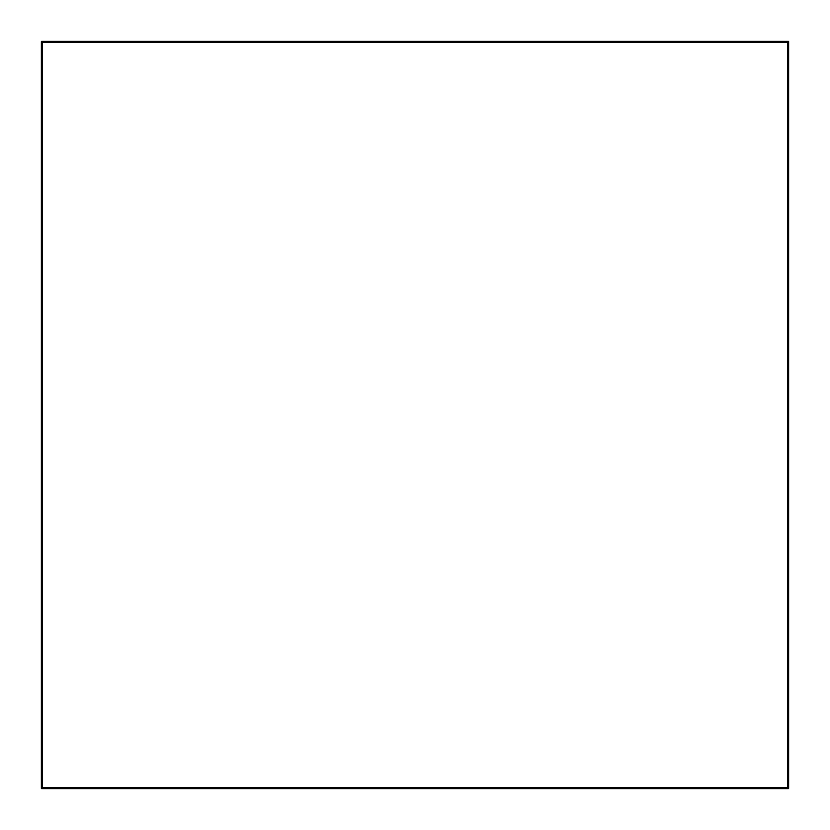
<?xml version="1.0" encoding="UTF-8"?>
<svg xmlns="http://www.w3.org/2000/svg" width="830" height="830" viewBox="0 0 830 830"><rect width="100%" height="100%" fill="white"/><g stroke="black" fill="none" stroke-linecap="round" stroke-linejoin="round"><path stroke-width="1.25" d="M788.5 41.5L41.5 41.5L41.5 788.5L788.5 788.5L788.5 41.5M787.753 42.247L42.247 42.247L42.247 787.753L787.753 787.753L787.753 42.247"/></g></svg>
